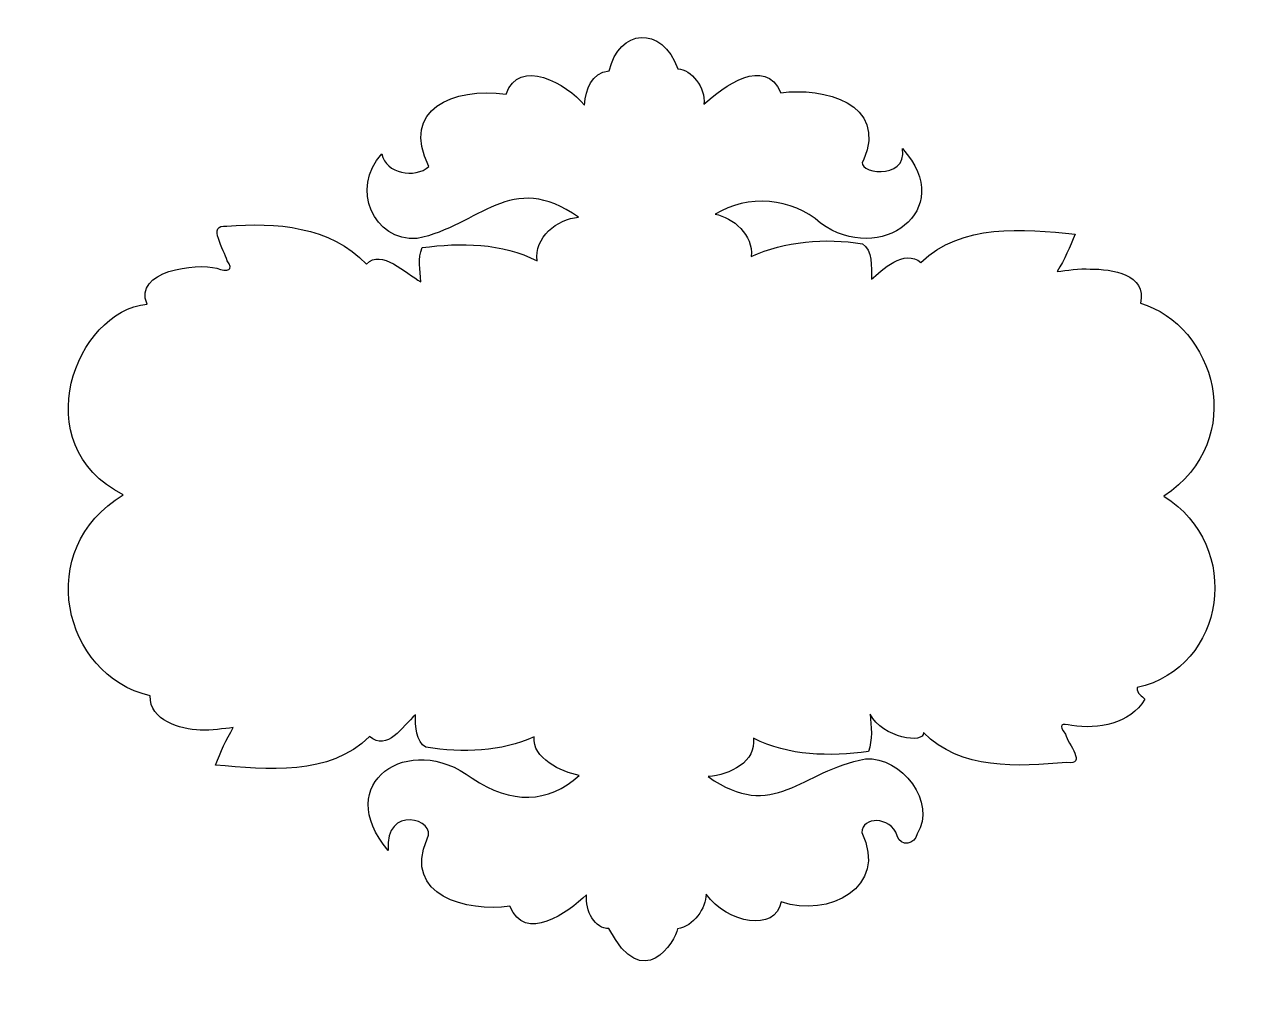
# Model space of a CAD drawing. Header units: centimetres. Extents: x -5.8 to 4.8, y -0.4 to 8.1.
import ezdxf

# ---------------------------------------------------------------- set-up
doc = ezdxf.new("R2010")
doc.units = ezdxf.units.CM
doc.header["$MEASUREMENT"] = 0
doc.layers.add('Layer 1', color=7, linetype='Continuous')

msp = doc.modelspace()

# ---------------------------------------------------------------- linework, layer by layer
at = {"layer": 'Layer 1', "color": 14}
msp.add_open_spline([(-0.94145, 7.3595), (-1.0954, 7.54385), (-1.50929, 7.77769), (-1.62254, 7.45467), (-1.62254, 7.45467), (-2.08311, 7.51321), (-2.5382, 7.32747), (-2.29248, 6.8262), (-2.29248, 6.8262), (-2.41129, 6.71836), (-2.6693, 6.76435), (-2.70044, 6.93494), (-2.70044, 6.93494), (-2.97725, 6.6366), (-2.77136, 6.17505), (-2.395, 6.20112), (-2.395, 6.20112), (-1.85329, 6.31038), (-1.58045, 6.8028), (-0.99271, 6.3855), (-0.99271, 6.3855), (-1.18104, 6.37241), (-1.37976, 6.20996), (-1.35238, 6.00682), (-1.35238, 6.00682), (-1.65735, 6.16427), (-2.01577, 6.16759), (-2.35036, 6.12258), (-2.35036, 6.12258), (-2.38839, 6.02602), (-2.37151, 5.93043), (-2.36128, 5.82653), (-2.36128, 5.82653), (-2.49672, 5.89766), (-2.70478, 6.11545), (-2.83278, 5.97984), (-2.83278, 5.97984), (-3.14841, 6.30832), (-3.62547, 6.3456), (-4.04527, 6.30772), (-4.04527, 6.30772), (-4.22472, 6.33399), (-4.06524, 6.09543), (-4.04294, 6.00913), (-4.04294, 6.00913), (-3.98075, 5.92461), (-4.03905, 5.91113), (-4.13372, 5.94294), (-4.13372, 5.94294), (-4.30991, 5.9926), (-4.86324, 5.92076), (-4.73809, 5.63127), (-4.73809, 5.63127), (-5.35955, 5.57183), (-5.80253, 4.41403), (-4.946, 3.97624), (-4.946, 3.97624), (-5.72552, 3.51089), (-5.47439, 2.41279), (-4.71258, 2.23322), (-4.71258, 2.23322), (-4.71443, 2.01707), (-4.45269, 1.94404), (-4.27685, 1.93639), (-4.27685, 1.93639), (-4.18204, 1.92922), (-4.07195, 1.94992), (-3.98994, 1.95706), (-3.98994, 1.95706), (-4.05288, 1.85425), (-4.09897, 1.74515), (-4.14538, 1.63295), (-4.14538, 1.63295), (-3.69712, 1.58929), (-3.15468, 1.53683), (-2.80676, 1.87934), (-2.80676, 1.87934), (-2.65316, 1.74945), (-2.52236, 1.96705), (-2.40881, 2.06883), (-2.40881, 2.06883), (-2.41013, 1.96776), (-2.40461, 1.83635), (-2.31746, 1.78685), (-2.31746, 1.78685), (-1.99557, 1.73493), (-1.66657, 1.74854), (-1.37898, 1.87762), (-1.37898, 1.87762), (-1.39846, 1.69181), (-1.14288, 1.5718), (-0.98882, 1.54334), (-0.98882, 1.54334), (-1.25754, 1.29626), (-1.57693, 1.29357), (-1.91691, 1.51783), (-1.91691, 1.51783), (-2.46806, 1.9369), (-3.14188, 1.47107), (-2.64552, 0.89128), (-2.64552, 0.89128), (-2.67995, 1.29211), (-2.21375, 1.16559), (-2.30735, 0.99133), (-2.30735, 0.99133), (-2.52134, 0.49958), (-1.95919, 0.35438), (-1.58967, 0.40759), (-1.58967, 0.40759), (-1.45726, 0.0836), (-1.08691, 0.35332), (-0.92325, 0.50598), (-0.92325, 0.50598), (-0.93781, 0.3672), (-0.84935, 0.20876), (-0.7292, 0.21324), (-0.7292, 0.21324), (-0.43287, -0.35825), (-0.15193, 0.10378), (-0.13336, 0.21289), (-0.13336, 0.21289), (0.00331, 0.23074), (0.11545, 0.39194), (0.1136, 0.51342), (0.1136, 0.51342), (0.30103, 0.25583), (0.71627, 0.1813), (0.76501, 0.44495), (0.76501, 0.44495), (1.17417, 0.30496), (1.69897, 0.56864), (1.46462, 1.04673), (1.46462, 1.04673), (1.46865, 1.1877), (1.71104, 1.19171), (1.77302, 1.01944), (1.77302, 1.01944), (1.80176, 0.91921), (1.93159, 0.94119), (1.945, 1.0368), (1.945, 1.0368), (2.11821, 1.30075), (1.81266, 1.7104), (1.49629, 1.68647), (1.49629, 1.68647), (0.94631, 1.58676), (0.69468, 1.12976), (0.13286, 1.53221), (0.13286, 1.53221), (0.32119, 1.5453), (0.55191, 1.66295), (0.52453, 1.8661), (0.52453, 1.8661), (0.8295, 1.70865), (1.18792, 1.70533), (1.52251, 1.75034), (1.52251, 1.75034), (1.56054, 1.8469), (1.54786, 1.97074), (1.53764, 2.07464), (1.53764, 2.07464), (1.64277, 1.8671), (2.01467, 1.80955), (2.00041, 1.91571), (2.00041, 1.91571), (2.31604, 1.58723), (2.82478, 1.61783), (3.24458, 1.65571), (3.24458, 1.65571), (3.42403, 1.62944), (3.2555, 1.81369), (3.2332, 1.9), (3.2332, 1.9), (3.17101, 1.98452), (3.1931, 1.998), (3.28777, 1.97524), (3.28777, 1.97524), (3.51835, 1.94171), (3.79321, 1.98801), (3.92194, 2.20344), (3.92194, 2.20344), (3.89976, 2.23041), (3.84902, 2.25232), (3.85559, 2.30506), (3.85559, 2.30506), (4.62835, 2.47776), (4.77966, 3.537), (4.0873, 3.96458), (4.0873, 3.96458), (4.83072, 4.46362), (4.52591, 5.4515), (3.88473, 5.63972), (3.88473, 5.63972), (3.94132, 5.89237), (3.63657, 5.93672), (3.449, 5.93655), (3.449, 5.93655), (3.35419, 5.94372), (3.2441, 5.92302), (3.16209, 5.91588), (3.16209, 5.91588), (3.22503, 6.01869), (3.27112, 6.12779), (3.31753, 6.23999), (3.31753, 6.23999), (2.86927, 6.28365), (2.32683, 6.33611), (1.97891, 5.9936), (1.97891, 5.9936), (1.83731, 6.1166), (1.63683, 5.9241), (1.54896, 5.84891), (1.54896, 5.84891), (1.55028, 5.94998), (1.55755, 6.10699), (1.47041, 6.15649), (1.47041, 6.15649), (1.14852, 6.20841), (0.79392, 6.1756), (0.50633, 6.04652), (0.50633, 6.04652), (0.52581, 6.23233), (0.34703, 6.38434), (0.19297, 6.4128), (0.19297, 6.4128), (0.47289, 6.58615), (0.86086, 6.55512), (1.10826, 6.33591), (1.10826, 6.33591), (1.62099, 5.95986), (2.30359, 6.44361), (1.81767, 6.98166), (1.81767, 6.98166), (1.86658, 6.69188), (1.39075, 6.77423), (1.4795, 6.88161), (1.4795, 6.88161), (1.69349, 7.37336), (1.13134, 7.51856), (0.76182, 7.46535), (0.76182, 7.46535), (0.62941, 7.78934), (0.25906, 7.51962), (0.0954, 7.36696), (0.0954, 7.36696), (0.11184, 7.50962), (-0.01585, 7.67133), (-0.13115, 7.67288), (-0.13115, 7.67288), (-0.26967, 8.05848), (-0.64408, 8.02008), (-0.72646, 7.65717), (-0.72646, 7.65717), (-0.88664, 7.63575), (-0.92961, 7.50144), (-0.94144, 7.35951), (-0.94144, 7.35951), (-0.94144, 7.35951), (-0.94145, 7.3595), (-0.94145, 7.3595)], degree=3, knots=[0, 0, 0, 0, 0.01515152, 0.01515152, 0.01515152, 0.01515152, 0.03030303, 0.03030303, 0.03030303, 0.03030303, 0.04545455, 0.04545455, 0.04545455, 0.04545455, 0.06060606, 0.06060606, 0.06060606, 0.06060606, 0.07575758, 0.07575758, 0.07575758, 0.07575758, 0.09090909, 0.09090909, 0.09090909, 0.09090909, 0.10606061, 0.10606061, 0.10606061, 0.10606061, 0.12121212, 0.12121212, 0.12121212, 0.12121212, 0.13636364, 0.13636364, 0.13636364, 0.13636364, 0.15151515, 0.15151515, 0.15151515, 0.15151515, 0.16666667, 0.16666667, 0.16666667, 0.16666667, 0.18181818, 0.18181818, 0.18181818, 0.18181818, 0.1969697, 0.1969697, 0.1969697, 0.1969697, 0.21212121, 0.21212121, 0.21212121, 0.21212121, 0.22727273, 0.22727273, 0.22727273, 0.22727273, 0.24242424, 0.24242424, 0.24242424, 0.24242424, 0.25757576, 0.25757576, 0.25757576, 0.25757576, 0.27272727, 0.27272727, 0.27272727, 0.27272727, 0.28787879, 0.28787879, 0.28787879, 0.28787879, 0.3030303, 0.3030303, 0.3030303, 0.3030303, 0.31818182, 0.31818182, 0.31818182, 0.31818182, 0.33333333, 0.33333333, 0.33333333, 0.33333333, 0.34848485, 0.34848485, 0.34848485, 0.34848485, 0.36363636, 0.36363636, 0.36363636, 0.36363636, 0.37878788, 0.37878788, 0.37878788, 0.37878788, 0.39393939, 0.39393939, 0.39393939, 0.39393939, 0.40909091, 0.40909091, 0.40909091, 0.40909091, 0.42424242, 0.42424242, 0.42424242, 0.42424242, 0.43939394, 0.43939394, 0.43939394, 0.43939394, 0.45454545, 0.45454545, 0.45454545, 0.45454545, 0.46969697, 0.46969697, 0.46969697, 0.46969697, 0.48484848, 0.48484848, 0.48484848, 0.48484848, 0.5, 0.5, 0.5, 0.5, 0.51515152, 0.51515152, 0.51515152, 0.51515152, 0.53030303, 0.53030303, 0.53030303, 0.53030303, 0.54545455, 0.54545455, 0.54545455, 0.54545455, 0.56060606, 0.56060606, 0.56060606, 0.56060606, 0.57575758, 0.57575758, 0.57575758, 0.57575758, 0.59090909, 0.59090909, 0.59090909, 0.59090909, 0.60606061, 0.60606061, 0.60606061, 0.60606061, 0.62121212, 0.62121212, 0.62121212, 0.62121212, 0.63636364, 0.63636364, 0.63636364, 0.63636364, 0.65151515, 0.65151515, 0.65151515, 0.65151515, 0.66666667, 0.66666667, 0.66666667, 0.66666667, 0.68181818, 0.68181818, 0.68181818, 0.68181818, 0.6969697, 0.6969697, 0.6969697, 0.6969697, 0.71212121, 0.71212121, 0.71212121, 0.71212121, 0.72727273, 0.72727273, 0.72727273, 0.72727273, 0.74242424, 0.74242424, 0.74242424, 0.74242424, 0.75757576, 0.75757576, 0.75757576, 0.75757576, 0.77272727, 0.77272727, 0.77272727, 0.77272727, 0.78787879, 0.78787879, 0.78787879, 0.78787879, 0.8030303, 0.8030303, 0.8030303, 0.8030303, 0.81818182, 0.81818182, 0.81818182, 0.81818182, 0.83333333, 0.83333333, 0.83333333, 0.83333333, 0.84848485, 0.84848485, 0.84848485, 0.84848485, 0.86363636, 0.86363636, 0.86363636, 0.86363636, 0.87878788, 0.87878788, 0.87878788, 0.87878788, 0.89393939, 0.89393939, 0.89393939, 0.89393939, 0.90909091, 0.90909091, 0.90909091, 0.90909091, 0.92424242, 0.92424242, 0.92424242, 0.92424242, 0.93939394, 0.93939394, 0.93939394, 0.93939394, 0.95454545, 0.95454545, 0.95454545, 0.95454545, 0.96969697, 0.96969697, 0.96969697, 0.96969697, 1, 1, 1, 1], dxfattribs=at)

doc.saveas('drawing.dxf')
